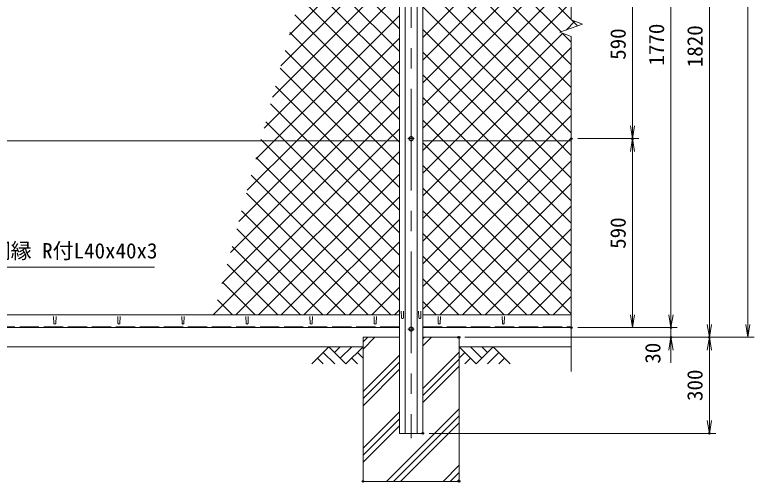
# Model space of a CAD drawing. Units: millimetres at full size. Extents: x -4200 to 4200, y -2970 to 2970.
# Drawn here: x -2622 to -314, y -659 to 801 of the extents above; entities that cross this region are included whole.
import ezdxf
from ezdxf.enums import TextEntityAlignment as Align

# ---------------------------------------------------------------- set-up
doc = ezdxf.new("R2010")
doc.units = ezdxf.units.MM
doc.header["$LTSCALE"] = 10
doc.header["$PDMODE"] = 32
doc.header["$PDSIZE"] = 5
doc.linetypes.add('DASHED', pattern=[7.5, 6, -1.5])
doc.linetypes.add('USER1', pattern=[50.8, 31.75, -6.35, 6.35, -6.35])
for name, color, linetype, lineweight in [('0-0_D-STR1', 1, 'Continuous', 18), ('0-1_D-BMK', 2, 'USER1', 13), ('0-2_D-STR-DIM', 7, 'Continuous', 13), ('0-3_D-STR3', 3, 'Continuous', 13), ('0-4_D-BGD', 7, 'Continuous', 18), ('0-5_D-STR4', 7, 'Continuous', 18), ('0-6_D-DCR-HCH', 7, 'Continuous', 13), ('0-7_D-STR-TXT', 7, 'Continuous', 13), ('0-8_0', 7, 'Continuous', 18), ('0-B_D-STR2', 7, 'Continuous', 13)]:
    doc.layers.add(name, color=color, linetype=linetype, lineweight=lineweight)
doc.layers.add('0-9_Defpoints', color=7, linetype='Continuous')
doc.styles.add('ＭＳ ゴシック', font='')
doc.styles.get('ＭＳ ゴシック').set_extended_font_data('MS Gothic')

# ---------------------------------------------------------------- blocks, each defined once
blk = doc.blocks.new('_Open')
at = {"layer": '0-8_0'}
blk.add_line((-10, 1.667), (0, 0), dxfattribs=at)
blk.add_lwpolyline([(-10, -1.667), (0, 0), (-10, 0)], dxfattribs=at)

msp = doc.modelspace()

# ---------------------------------------------------------------- linework, layer by layer
at = {"layer": '0-0_D-STR1'}
for p, q in [((-1421.47, -506.02), (-1421.47, 2061.82)), ((-1403.97, -506.02), (-1403.97, 2061.82)), ((-1365.97, -506.02), (-1365.97, 2061.82)), ((-1348.47, -506.02), (-1348.47, 2061.82)), ((-3359.97, -136.02), (-1421.47, -136.02)), ((-1414.97, -145.69), (-1415.72, -124.19)), ((-1408.97, -145.69), (-1408.22, -124.19)), ((-1360.97, -145.69), (-1361.72, -124.19)), ((-1354.97, -145.69), (-1354.22, -124.19)), ((-884.97, -136.02), (-1348.47, -136.02)), ((-2499.97, -162.89), (-2500.72, -141.39)), ((-2493.97, -162.89), (-2493.22, -141.39)), ((-2299.97, -162.89), (-2300.72, -141.39)), ((-2293.97, -162.89), (-2293.22, -141.39)), ((-2099.97, -162.89), (-2100.72, -141.39)), ((-2093.97, -162.89), (-2093.22, -141.39)), ((-1899.97, -162.89), (-1900.72, -141.39)), ((-1893.97, -162.89), (-1893.22, -141.39)), ((-1699.97, -162.89), (-1700.72, -141.39)), ((-1693.97, -162.89), (-1693.22, -141.39)), ((-1499.97, -162.89), (-1500.72, -141.39)), ((-1493.97, -162.89), (-1493.22, -141.39)), ((-1299.97, -162.89), (-1300.72, -141.39)), ((-1293.97, -162.89), (-1293.22, -141.39)), ((-1099.97, -162.89), (-1100.72, -141.39)), ((-1093.97, -162.89), (-1093.22, -141.39)), ((-1421.47, -176.02), (-3359.97, -176.02)), ((-1348.47, -176.02), (-884.97, -176.02)), ((-1421.47, -506.02), (-1348.47, -506.02))]:
    msp.add_line(p, q, dxfattribs=at)
at = {"layer": '0-0_D-STR1', "linetype": 'DASHED'}
for p, q in [((-1421.47, -173.02), (-3359.97, -173.02)), ((-1348.47, -173.02), (-884.97, -173.02))]:
    msp.add_line(p, q, dxfattribs=at)
at = {"layer": '0-0_D-STR1'}
for centre in [(-1411.97, -144.44), (-1357.97, -144.44), (-2496.97, -161.64), (-2296.97, -161.64), (-2096.97, -161.64), (-1896.97, -161.64), (-1696.97, -161.64), (-1496.97, -161.64), (-1296.97, -161.64), (-1096.97, -161.64)]:
    msp.add_arc(centre, 3.25, 202.61986, 337.38014, dxfattribs=at)
at = {"layer": '0-1_D-BMK'}
for p, q in [((-1384.97, 2093.79), (-1384.97, -521.02)), ((-1374.97, 413.98), (-1394.97, 413.98)), ((-1374.97, -180.52), (-1394.97, -180.52))]:
    msp.add_line(p, q, dxfattribs=at)
at = {"layer": '0-2_D-STR-DIM'}
for p, q in [((-884.97, 2125.14), (-884.97, 784.63)), ((-333.93, -206.02), (-333.93, 2061.82)), ((-573.93, 1593.98), (-573.93, -176.02)), ((-453.93, 1613.98), (-453.93, -206.02)), ((-693.93, 1003.98), (-693.93, 413.98)), ((-920.21, 746.15), (-849.74, 771.81)), ((-849.74, 771.81), (-884.97, 784.63)), ((-884.97, 733.33), (-920.21, 746.15)), ((-884.97, 733.33), (-884.97, -313.33)), ((-864.97, 413.98), (-673.93, 413.98)), ((-864.97, 413.98), (-673.93, 413.98)), ((-693.93, -176.02), (-693.93, 413.98)), ((-573.93, -136.02), (-573.93, -96.02)), ((-864.97, -176.02), (-673.93, -176.02)), ((-864.97, -176.02), (-553.93, -176.02)), ((-864.97, -176.02), (-553.93, -176.02)), ((-573.93, -176.02), (-573.93, -206.02)), ((-1217.2, -206.02), (-433.93, -206.02)), ((-1214.97, -206.02), (-553.93, -206.02)), ((-1214.97, -206.02), (-433.93, -206.02)), ((-1214.97, -206.02), (-313.93, -206.02)), ((-453.93, -206.02), (-453.93, -506.02)), ((-573.93, -246.02), (-573.93, -286.02)), ((-1328.47, -506.02), (-433.93, -506.02))]:
    msp.add_line(p, q, dxfattribs=at)
at = {"layer": '0-3_D-STR3'}
for p, q in [((-1384.97, 421.49), (-1391.47, 417.73)), ((-1391.47, 417.73), (-1391.47, 410.23)), ((-1378.47, 417.73), (-1384.97, 421.49)), ((-1378.47, 410.23), (-1378.47, 417.73)), ((-1421.47, 407.23), (-3359.97, 407.23)), ((-1391.47, 410.23), (-1384.97, 406.47)), ((-1384.97, 406.47), (-1378.47, 410.23)), ((-884.97, 407.23), (-1348.47, 407.23)), ((-1384.97, -173.01), (-1391.47, -176.77)), ((-1391.47, -176.77), (-1391.47, -184.27)), ((-1391.47, -184.27), (-1384.97, -188.03)), ((-1378.47, -176.77), (-1384.97, -173.01)), ((-1384.97, -188.03), (-1378.47, -184.27)), ((-1378.47, -184.27), (-1378.47, -176.77))]:
    msp.add_line(p, q, dxfattribs=at)
for centre in [(-1384.97, 413.98), (-1384.97, -180.52)]:
    msp.add_circle(centre, 6.25, dxfattribs=at)
at = {"layer": '0-4_D-BGD'}
for p, q in [((-1534.97, -236.02), (-3234.97, -236.02)), ((-1234.97, -236.02), (-884.97, -236.02))]:
    msp.add_line(p, q, dxfattribs=at)
at = {"layer": '0-5_D-STR4'}
for p, q in [((-1534.97, -206.02), (-1534.97, -656.02)), ((-1421.47, -206.02), (-1534.97, -206.02)), ((-1234.97, -206.02), (-1348.47, -206.02)), ((-1234.97, -206.02), (-1234.97, -656.02)), ((-1234.97, -656.02), (-1534.97, -656.02))]:
    msp.add_line(p, q, dxfattribs=at)
at = {"layer": '0-6_D-DCR-HCH'}
for p, q in [((-1534.97, -242.81), (-1498.19, -206.02)), ((-1534.97, -220.71), (-1520.29, -206.02)), ((-1348.47, -233.08), (-1321.41, -206.02)), ((-1348.47, -210.98), (-1343.51, -206.02)), ((-1641.4, -236.02), (-1694.61, -289.23)), ((-1659.14, -253.76), (-1623.5, -289.23)), ((-1641.4, -236.02), (-1588.19, -289.23)), ((-1623.66, -253.76), (-1605.92, -236.02)), ((-1605.92, -271.5), (-1570.45, -236.02)), ((-1588.19, -289.23), (-1534.97, -236.02)), ((-1552.71, -253.76), (-1534.97, -271.41)), ((-1348.47, -365.66), (-1234.97, -252.16)), ((-1181.76, -289.23), (-1234.97, -236.02)), ((-1217.24, -253.76), (-1234.97, -271.41)), ((-1164.03, -271.5), (-1199.5, -236.02)), ((-1128.55, -236.02), (-1181.76, -289.23)), ((-1146.2, -253.85), (-1164.03, -236.02)), ((-1110.81, -253.76), (-1146.45, -289.23)), ((-1128.55, -236.02), (-1075.34, -289.23)), ((-1676.87, -271.5), (-1659.05, -289.23)), ((-1570.45, -271.5), (-1552.63, -289.23)), ((-1534.97, -375.39), (-1421.47, -261.89)), ((-1348.47, -387.76), (-1234.97, -274.26)), ((-1199.5, -271.5), (-1217.32, -289.23)), ((-1093.08, -271.5), (-1110.89, -289.23)), ((-1534.97, -397.48), (-1421.47, -283.98)), ((-1348.47, -409.86), (-1234.97, -296.36)), ((-1534.97, -419.58), (-1421.47, -306.08)), ((-1462.05, -656.02), (-1234.97, -428.94)), ((-1534.97, -552.16), (-1421.47, -438.66)), ((-1534.97, -574.26), (-1421.47, -460.76)), ((-1439.96, -656.02), (-1234.97, -451.04)), ((-1534.97, -596.36), (-1421.47, -482.86)), ((-1417.86, -656.02), (-1234.97, -473.14)), ((-1285.28, -656.02), (-1234.97, -605.72)), ((-1263.18, -656.02), (-1234.97, -627.81)), ((-1241.08, -656.02), (-1234.97, -649.91))]:
    msp.add_line(p, q, dxfattribs=at)
at = {"layer": '0-7_D-STR-TXT'}
msp.add_lwpolyline([(-2185.85, 12.85), (-2883.73, 12.85), (-2929.09, -134.11)], dxfattribs=at)
at = {"layer": '0-9_Defpoints'}
for p in [(-884.97, 413.98), (-693.93, 413.98), (-884.97, -176.02), (-573.93, -176.02), (-1237.2, -206.02), (-1234.97, -206.02), (-1234.97, -206.02), (-573.93, -206.02), (-453.93, -206.02), (-1348.47, -506.02), (-453.93, -506.02), (-1534.97, -656.02), (-1234.97, -656.02)]:
    msp.add_point(p, dxfattribs=at)
at = {"layer": '0-B_D-STR2'}
for p, q in [((-1791.26, 640.82), (-1434.85, 997.23)), ((-1764.97, 737.82), (-1505.56, 997.23)), ((-1421.47, 756.86), (-1661.85, 997.23)), ((-1348.47, 730.05), (-1081.3, 997.23)), ((-1348.47, 659.34), (-1010.59, 997.23)), ((-1348.47, 588.63), (-939.88, 997.23)), ((-884.97, 573.91), (-1308.29, 997.23)), ((-884.97, 644.62), (-1237.58, 997.23)), ((-1348.47, 517.92), (-884.97, 981.42)), ((-1421.47, 686.15), (-1702.75, 967.42)), ((-884.97, 503.2), (-1348.47, 966.7)), ((-1817.55, 543.82), (-1421.47, 939.9)), ((-1421.47, 615.44), (-1717.83, 911.79)), ((-1348.47, 447.21), (-884.97, 910.71)), ((-884.97, 432.49), (-1348.47, 895.99)), ((-1843.84, 446.82), (-1421.47, 869.19)), ((-1421.47, 544.72), (-1732.9, 856.15)), ((-930.43, 407.23), (-1348.47, 825.28)), ((-1812.72, 407.23), (-1421.47, 798.47)), ((-1421.47, 474.01), (-1747.98, 800.52)), ((-901.18, 753.08), (-873.73, 780.54)), ((-865.13, 766.2), (-882.76, 783.82)), ((-1425.4, 407.23), (-1763.06, 744.89)), ((-1001.14, 407.23), (-1348.47, 754.57)), ((-884.97, 715.33), (-913.27, 743.63)), ((-1742.01, 407.23), (-1421.47, 727.76)), ((-1176.32, 407.23), (-884.97, 698.58)), ((-1496.11, 407.23), (-1778.14, 689.25)), ((-1071.85, 407.23), (-1348.47, 683.86)), ((-1671.3, 407.23), (-1421.47, 657.05)), ((-1566.82, 407.23), (-1793.21, 633.62)), ((-1105.61, 407.23), (-884.97, 627.87)), ((-1142.56, 407.23), (-1348.47, 613.15)), ((-1637.53, 407.23), (-1808.29, 577.99)), ((-1600.59, 407.23), (-1421.47, 586.34)), ((-1034.9, 407.23), (-884.97, 557.16)), ((-1213.27, 407.23), (-1348.47, 542.44)), ((-1708.24, 407.23), (-1823.37, 522.36)), ((-1529.88, 407.23), (-1421.47, 515.63)), ((-964.19, 407.23), (-884.97, 486.45)), ((-1778.95, 407.23), (-1838.45, 466.72)), ((-1283.98, 407.23), (-1348.47, 471.72)), ((-1459.17, 407.23), (-1421.47, 444.92)), ((-893.48, 407.23), (-884.97, 415.74)), ((-2001.58, -135.18), (-1459.17, 407.23)), ((-1975.29, -38.18), (-1529.88, 407.23)), ((-1949, 58.82), (-1600.59, 407.23)), ((-1922.71, 155.82), (-1671.3, 407.23)), ((-1896.42, 252.82), (-1742.01, 407.23)), ((-1870.13, 349.82), (-1812.72, 407.23)), ((-1849.66, 407.23), (-1853.52, 411.09)), ((-1421.47, -20.96), (-1849.66, 407.23)), ((-1421.47, 49.75), (-1778.95, 407.23)), ((-1421.47, 120.46), (-1708.24, 407.23)), ((-1421.47, 191.17), (-1637.53, 407.23)), ((-1421.47, 261.88), (-1566.82, 407.23)), ((-1421.47, 332.59), (-1496.11, 407.23)), ((-1421.47, 403.3), (-1425.4, 407.23)), ((-1348.47, 235.08), (-1176.32, 407.23)), ((-1348.47, 164.37), (-1105.61, 407.23)), ((-1348.47, 93.66), (-1034.9, 407.23)), ((-1348.47, 22.95), (-964.19, 407.23)), ((-1348.47, -47.76), (-893.48, 407.23)), ((-884.97, -62.49), (-1348.47, 401.01)), ((-884.97, 8.22), (-1283.98, 407.23)), ((-884.97, 78.94), (-1213.27, 407.23)), ((-884.97, 149.65), (-1142.56, 407.23)), ((-884.97, 220.36), (-1071.85, 407.23)), ((-884.97, 291.07), (-1001.14, 407.23)), ((-884.97, 361.78), (-930.43, 407.23)), ((-1931.71, -136.02), (-1421.47, 374.21)), ((-1421.47, -91.67), (-1868.6, 355.46)), ((-1348.47, -118.47), (-884.97, 345.03)), ((-884.97, -133.2), (-1348.47, 330.3)), ((-1861, -136.02), (-1421.47, 303.5)), ((-1447.84, -136.02), (-1883.68, 299.82)), ((-952.86, -136.02), (-1348.47, 259.59)), ((-1295.31, -136.02), (-884.97, 274.31)), ((-1518.55, -136.02), (-1898.76, 244.19)), ((-1790.28, -136.02), (-1421.47, 232.79)), ((-1589.26, -136.02), (-1913.84, 188.56)), ((-1023.57, -136.02), (-1348.47, 188.88)), ((-1224.6, -136.02), (-884.97, 203.6)), ((-1719.57, -136.02), (-1421.47, 162.08)), ((-1659.97, -136.02), (-1928.91, 132.93)), ((-1094.28, -136.02), (-1348.47, 118.17)), ((-1153.89, -136.02), (-884.97, 132.89)), ((-1730.68, -136.02), (-1943.99, 77.29)), ((-1648.86, -136.02), (-1421.47, 91.37)), ((-1164.99, -136.02), (-1348.47, 47.46)), ((-1083.18, -136.02), (-884.97, 62.18)), ((-1801.39, -136.02), (-1959.07, 21.66)), ((-1578.15, -136.02), (-1421.47, 20.66)), ((-1012.47, -136.02), (-884.97, -8.53)), ((-1872.1, -136.02), (-1974.15, -33.97)), ((-1235.7, -136.02), (-1348.47, -23.25)), ((-1507.44, -136.02), (-1421.47, -50.05)), ((-1942.81, -136.02), (-1989.22, -89.61)), ((-941.76, -136.02), (-884.97, -79.24)), ((-1306.41, -136.02), (-1348.47, -93.96)), ((-1436.73, -136.02), (-1421.47, -120.76))]:
    msp.add_line(p, q, dxfattribs=at)
for points in [[(-884.97, 786.04), (-1096.16, 997.23), (-1348.47, 1249.54)], [(-916.98, 747.33), (-1166.87, 997.23), (-1348.47, 1178.83)], [(-1348.47, 376.5), (-1317.75, 407.23), (-884.97, 840)], [(-1348.47, 305.79), (-1247.03, 407.23), (-911.34, 742.92)]]:
    msp.add_lwpolyline(points, dxfattribs=at)

# ---------------------------------------------------------------- block references
at = {"layer": '0-2_D-STR-DIM', "xscale": 4, "yscale": 4}
for p, rotation in [((-693.93, 413.98), 270), ((-693.93, 413.98), 90), ((-693.93, -176.02), 270), ((-573.93, -176.02), 270), ((-573.93, -176.02), 270), ((-453.93, -206.02), 270), ((-333.93, -206.02), 270), ((-573.93, -206.02), 90), ((-453.93, -206.02), 90), ((-453.93, -506.02), 270)]:
    msp.add_blockref('_Open', p, dxfattribs=dict(at, rotation=rotation))

# ---------------------------------------------------------------- texts
at = {"layer": '0-2_D-STR-DIM', "style": 'ＭＳ ゴシック'}
for s, p in [('1770', (-580.68, 642.06)), ('1820', (-460.68, 637.06)), ('590', (-700.68, 660.09)), ('590', (-700.68, 70.09)), ('30', (-592.19, -288.45)), ('300', (-460.68, -404.91))]:
    msp.add_text(s, height=48.09, rotation=90, dxfattribs=at).set_placement(p, align=Align.BOTTOM_LEFT)
at = {"layer": '0-7_D-STR-TXT', "style": 'ＭＳ ゴシック'}
msp.add_text('爪付胴縁 R付L40x40x3', height=48.09, dxfattribs=at).set_placement((-2831.79, 25.43), align=Align.BOTTOM_LEFT)

doc.saveas('drawing.dxf')
